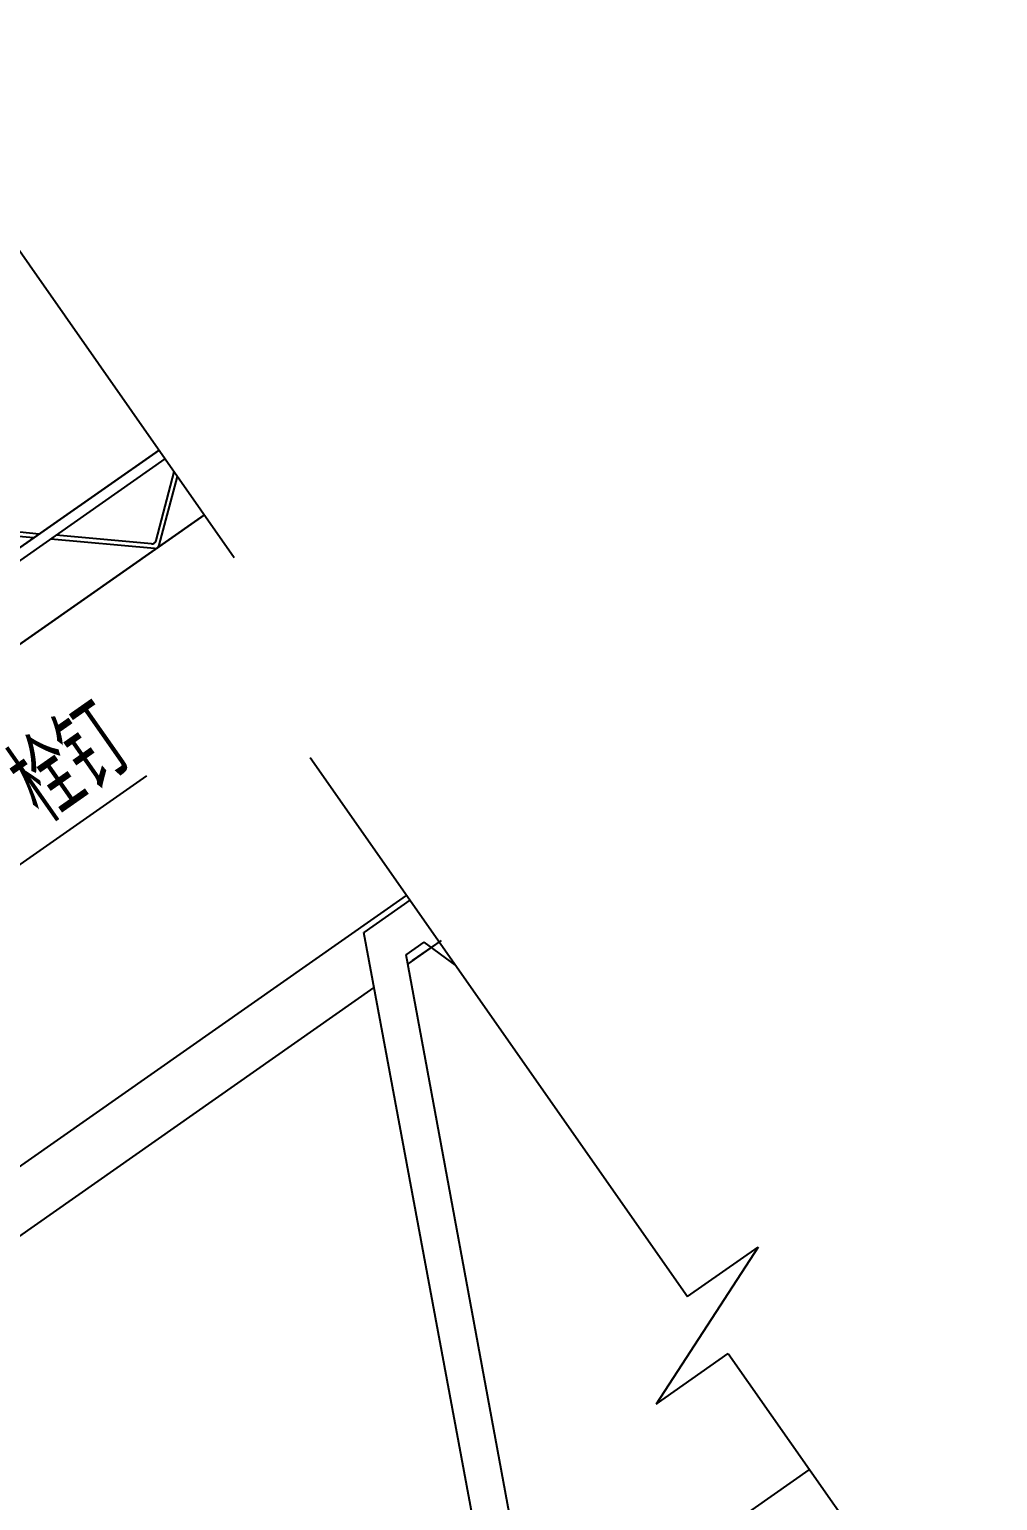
# Model space of a CAD drawing. Header units: millimetres. Extents: x 1089227 to 13101469, y 618865 to 10240562.
# Drawn here: x 2927121 to 2931932, y 4910972 to 4918279 of the extents above; entities that cross this region are included whole.
import ezdxf

# ---------------------------------------------------------------- set-up
doc = ezdxf.new("R2010")
doc.units = ezdxf.units.MM
doc.header["$LTSCALE"] = 1000
doc.layers.get('0').update_dxf_attribs({"linetype": 'CONTINUOUS'})
for name, color, linetype in [('DIM', 3, 'CONTINUOUS'), ('文字', 7, 'CONTINUOUS'), ('钢筋桁架', 53, 'CONTINUOUS')]:
    doc.layers.add(name, color=color, linetype=linetype)
doc.styles.add('TSSD_Norm', font='Tssdeng.shx', dxfattribs={"width": 0.7, "bigfont": 'hztxt.shx'})

# ---------------------------------------------------------------- blocks, each defined once
blk = doc.blocks.new('支座钢筋')
at = {"layer": 'DIM'}
for p, q in [((1850842.626, 6038.568), (1850842.626, 1235.911)), ((1848163.705, 276.94), (1849375.321, 276.94)), ((1850450.483, -309.007), (1850450.483, -5213.267)), ((1851091.565, -5213.267), (1849799.05, -5733.954)), ((1850450.483, -5213.267), (1851091.565, -5213.267)), ((1849799.05, -5733.954), (1850456.839, -5733.954)), ((1850456.839, -5733.954), (1850456.839, -10616.076))]:
    blk.add_line(p, q, dxfattribs=at)
at = {"layer": '钢筋桁架'}
for p, q in [((1849751.643, 2212.425), (1849642.319, 2306.783)), ((1845038.681, 2212.425), (1850842.626, 2212.425)), ((1850842.626, 2212.425), (1845126.844, 2212.425)), ((1849701.35, 2212.425), (1849618.152, 2284.35)), ((1845038.681, 2131.787), (1850842.626, 2131.787)), ((1850394.24, 1631.203), (1849800.027, 2131.787)), ((1850394.2, 1672.507), (1849850.684, 2131.787)), ((1850436.93, 1631.203), (1850842.626, 1972.974)), ((1850436.97, 1672.507), (1850842.626, 2015.293)), ((1842377.194, 1623.39), (1850842.626, 1623.39)), ((1845038.681, 1623.39), (1850842.626, 1623.39)), ((1850842.626, 1623.39), (1845126.844, 1623.39)), ((1841668.554, -1564.27), (1850450.483, -1564.27)), ((1847674.317, -6788.602), (1850031.05, -1606.699)), ((1850450.483, -1606.699), (1850031.05, -1606.699)), ((1847972.623, -6788.602), (1850192.858, -1923.472)), ((1850192.858, -1923.472), (1850358.686, -1923.676)), ((1850450.483, -2198.741), (1850358.686, -1923.676)), ((1842273.232, -1987.452), (1849857.883, -1987.452)), ((1850163.66, -1987.452), (1850450.483, -1987.452)), ((1850208.352, -1987.452), (1850471.101, -1987.452)), ((1850450.483, -6788.602), (1841668.554, -6788.602))]:
    blk.add_line(p, q, dxfattribs=at)
for centre, start, end in [((1850415.585, 1697.72), 229.6961178, 310.3038822), ((1850415.585, 1656.451), 229.7886035, 310.2113965)]:
    blk.add_arc(centre, 33.061, start, end, dxfattribs=at)
at = {"layer": '文字', "style": 'TSSD_Norm', "width": 0.7}
blk.add_text('栓钉', height=600, dxfattribs=at).set_placement((1848543.791, 386.372))

msp = doc.modelspace()

# ---------------------------------------------------------------- block references
at = {"xscale": 0.6666666666666665, "yscale": 0.6666666666666665, "zscale": 0.6666666666666665, "rotation": 35.00532206532387}
msp.add_blockref('支座钢筋', (1917929.662, 4207154.878), dxfattribs=at)

doc.saveas('drawing.dxf')
